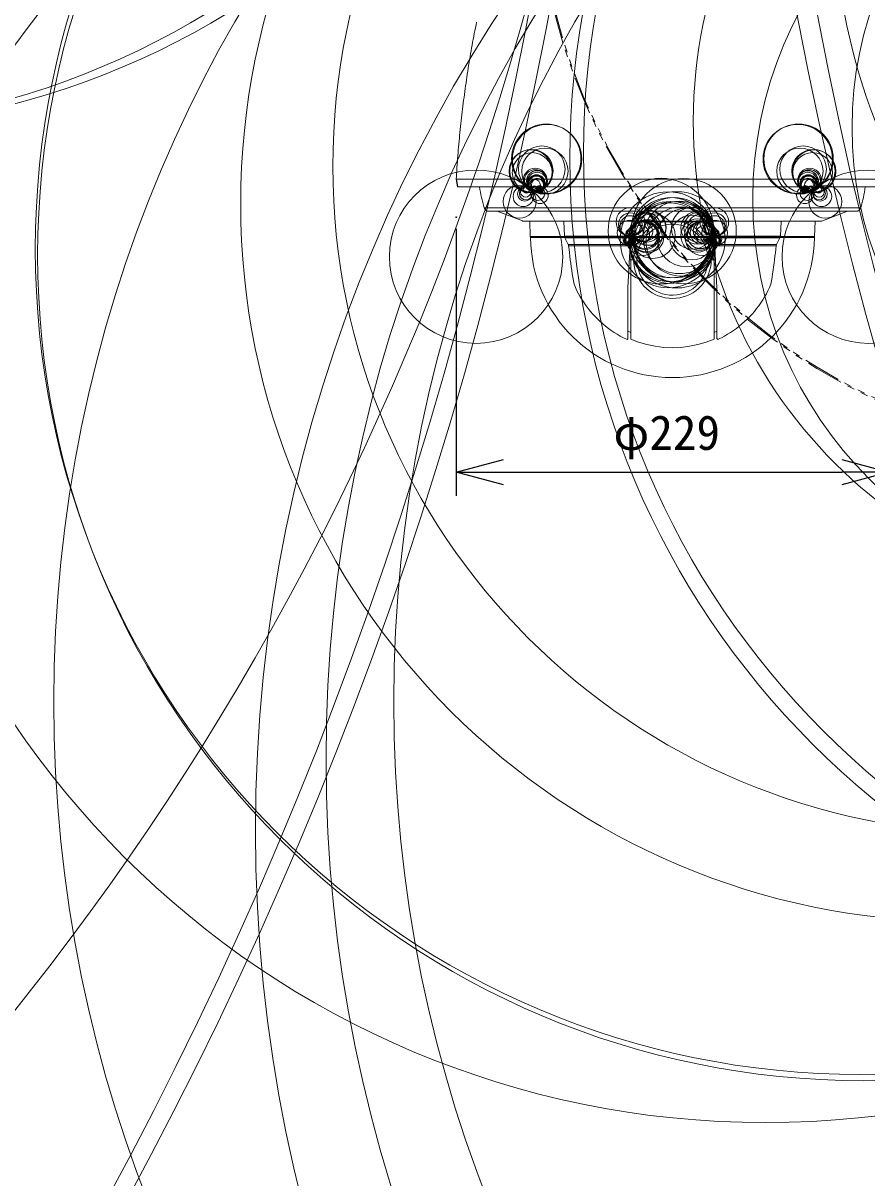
# Model space of a CAD drawing. Units: millimetres, scale not verified. Extents: x -9876 to 10121, y -1333 to 20075.
# Drawn here: x -54.1 to -9.5, y -18.6 to 42.6 of the extents above; entities that cross this region are included whole.
import ezdxf
from ezdxf.enums import TextEntityAlignment as Align

# ---------------------------------------------------------------- set-up
doc = ezdxf.new("R2010")
doc.units = ezdxf.units.MM
doc.header["$LTSCALE"] = 0.125
doc.header["$PDMODE"] = 32
doc.header["$PDSIZE"] = 0.025
doc.linetypes.add('USER1', pattern=[31.75, 15.875, -3.175, 3.175, -3.175, 3.175, -3.175])
for name, color, linetype in [('0-0_0', 7, 'Continuous'), ('0-5_SUNPO', 7, 'Continuous'), ('0-6_Defpoints', 7, 'Continuous')]:
    doc.layers.add(name, color=color, linetype=linetype)
doc.layers.add('0-4_GAIKEI', color=1, linetype='Continuous', lineweight=18)
doc.styles.add('ＭＳ ゴシック', font='')
doc.styles.get('ＭＳ ゴシック').set_extended_font_data('MS Gothic')

# ---------------------------------------------------------------- blocks, each defined once
blk = doc.blocks.new('_Open30')
at = {"layer": '0-0_0'}
blk.add_line((0, 0), (-1, 0), dxfattribs=at)
blk.add_lwpolyline([(-1, 0.26795), (0, 0), (-1, -0.26795)], dxfattribs=at)
blk = doc.blocks.new('D3')
at = {"layer": '0-5_SUNPO'}
for p, q in [((346.0168, 177.944), (361.9729, 177.944)), ((360.7229, 149.3542), (360.7229, 175.444)), ((351.8124, 146.8542), (361.9729, 146.8542))]:
    blk.add_line(p, q, dxfattribs=at)
at = {"layer": '0-6_Defpoints'}
for p in [(345.3918, 177.944), (360.7229, 177.944), (351.1874, 146.8542)]:
    blk.add_point(p, dxfattribs=at)
at = {"layer": '0-5_SUNPO', "xscale": 2.5, "yscale": 2.5}
for p, rotation in [((360.7229, 177.944), 90), ((360.7229, 146.8542), 270)]:
    blk.add_blockref('_Open30', p, dxfattribs=dict(at, rotation=rotation))
at = {"layer": '0-5_SUNPO', "style": 'ＭＳ ゴシック'}
blk.add_text('310.5', height=1.833, rotation=90, dxfattribs=at).set_placement((360.0979, 159.2741), align=Align.BOTTOM_LEFT)
blk = doc.blocks.new('D4')
at = {"layer": '0-5_SUNPO'}
for p, q in [((328.346, 154.7294), (328.346, 140.6026)), ((351.246, 154.7294), (351.246, 140.6026)), ((330.846, 141.8526), (348.746, 141.8526))]:
    blk.add_line(p, q, dxfattribs=at)
at = {"layer": '0-6_Defpoints'}
for p in [(328.346, 155.3544), (351.246, 155.3544), (351.246, 141.8526)]:
    blk.add_point(p, dxfattribs=at)
at = {"layer": '0-5_SUNPO', "xscale": 2.5, "yscale": 2.5, "rotation": 180}
blk.add_blockref('_Open30', (328.346, 141.8526), dxfattribs=at)
at = {"layer": '0-5_SUNPO', "xscale": 2.5, "yscale": 2.5}
blk.add_blockref('_Open30', (351.246, 141.8526), dxfattribs=at)
at = {"layer": '0-5_SUNPO', "style": 'ＭＳ ゴシック'}
blk.add_text('φ229', height=1.833, dxfattribs=at).set_placement((336.671, 142.4776), align=Align.BOTTOM_LEFT)

msp = doc.modelspace()

# ---------------------------------------------------------------- linework, layer by layer
at = {"layer": '0-4_GAIKEI', "color": 7}
for p, q in [((-31.111, 33.9), (-31.1892, 34.3008)), ((-31.1051, 33.9), (-31.1772, 34.3008)), ((-31.111, 33.9), (-8.3673, 33.9)), ((-29.0141, 32.6163), (-27.678, 32.0934)), ((-10.4761, 32.6163), (-11.8123, 32.0934)), ((-11.8488, 32.0865), (-27.6414, 32.0865)), ((-27.2981, 32.0865), (-27.2675, 31.2649)), ((-27.2675, 31.2649), (-27.2589, 31.2148))]:
    msp.add_line(p, q, dxfattribs=at)
at = {"layer": '0-4_GAIKEI'}
for p, q in [((-31.1892, 34.3008), (-8.2892, 34.3008)), ((-26.6707, 33.8641), (-26.6707, 33.8642)), ((-14.5197, 33.9), (-14.5207, 33.89)), ((-12.8196, 33.8641), (-12.8196, 33.8642)), ((-29.7081, 32.7953), (-9.7821, 32.7953)), ((-29.5496, 32.6163), (-9.9406, 32.6163)), ((-25.4583, 31.2866), (-25.5002, 32.0865)), ((-18.1373, 32.0465), (-21.3529, 32.0465)), ((-14.032, 31.2866), (-13.99, 32.0865)), ((-12.2228, 31.2649), (-27.2675, 31.2649)), ((-12.2313, 31.2148), (-27.2589, 31.2148)), ((-25.4583, 31.2866), (-22.0257, 31.2866)), ((-25.258, 30.8486), (-25.4374, 31.2075)), ((-22.0268, 31.2075), (-25.4374, 31.2075)), ((-22.099, 28.5528), (-21.9297, 31.7823)), ((-21.9494, 25.8347), (-21.9494, 31.4074)), ((-17.5605, 31.7823), (-17.3913, 28.5528)), ((-17.5409, 25.8347), (-17.5409, 31.4074)), ((-17.4646, 31.2866), (-14.032, 31.2866)), ((-14.0528, 31.2075), (-17.4635, 31.2075)), ((-14.2323, 30.8486), (-14.0528, 31.2075)), ((-25.258, 30.8486), (-22.0463, 30.8486)), ((-25.217, 30.5949), (-25.238, 30.781)), ((-22.053, 30.781), (-25.238, 30.781)), ((-25.1951, 30.4089), (-25.217, 30.5949)), ((-17.4439, 30.8486), (-14.2323, 30.8486)), ((-14.2522, 30.781), (-17.4373, 30.781)), ((-14.2951, 30.4089), (-14.2732, 30.5949)), ((-14.2732, 30.5949), (-14.2522, 30.781)), ((-25.1724, 30.2231), (-25.1951, 30.4089)), ((-25.1488, 30.0373), (-25.1724, 30.2231)), ((-25.1243, 29.8517), (-25.1488, 30.0373)), ((-21.8291, 30.0426), (-22.0209, 30.0426)), ((-17.4694, 30.0426), (-17.6912, 30.0426)), ((-14.3659, 29.8517), (-14.3415, 30.0373)), ((-14.3415, 30.0373), (-14.3179, 30.2231)), ((-14.3179, 30.2231), (-14.2951, 30.4089)), ((-25.099, 29.6661), (-25.1243, 29.8517)), ((-25.0728, 29.4807), (-25.099, 29.6661)), ((-25.0457, 29.2954), (-25.0728, 29.4807)), ((-14.4446, 29.2954), (-14.4175, 29.4807)), ((-14.4175, 29.4807), (-14.3913, 29.6661)), ((-14.3913, 29.6661), (-14.3659, 29.8517)), ((-25.0178, 29.1103), (-25.0457, 29.2954)), ((-24.989, 28.9252), (-25.0178, 29.1103)), ((-24.9515, 28.742), (-24.989, 28.9252)), ((-24.883, 28.5679), (-24.9515, 28.742)), ((-14.6072, 28.5679), (-14.5388, 28.742)), ((-14.5388, 28.742), (-14.5013, 28.9252)), ((-14.5013, 28.9252), (-14.4725, 29.1103)), ((-14.4725, 29.1103), (-14.4446, 29.2954)), ((-24.8016, 28.3992), (-24.883, 28.5679)), ((-24.7147, 28.2334), (-24.8016, 28.3992)), ((-24.6223, 28.0705), (-24.7147, 28.2334)), ((-22.0997, 25.8749), (-22.0997, 28.5266)), ((-17.3906, 28.5266), (-17.3906, 25.8749)), ((-14.8679, 28.0705), (-14.7756, 28.2334)), ((-14.7756, 28.2334), (-14.6886, 28.3992)), ((-14.6886, 28.3992), (-14.6072, 28.5679)), ((-24.5246, 27.9108), (-24.6223, 28.0705)), ((-24.4217, 27.7544), (-24.5246, 27.9108)), ((-24.3136, 27.6015), (-24.4217, 27.7544)), ((-24.2005, 27.4522), (-24.3136, 27.6015)), ((-15.2897, 27.4522), (-15.1767, 27.6015)), ((-15.1767, 27.6015), (-15.0686, 27.7544)), ((-15.0686, 27.7544), (-14.9657, 27.9108)), ((-14.9657, 27.9108), (-14.8679, 28.0705)), ((-24.0826, 27.3068), (-24.2005, 27.4522)), ((-23.9599, 27.1653), (-24.0826, 27.3068)), ((-23.8326, 27.028), (-23.9599, 27.1653)), ((-23.7009, 26.8949), (-23.8326, 27.028)), ((-15.7894, 26.8949), (-15.6576, 27.028)), ((-15.6576, 27.028), (-15.5303, 27.1653)), ((-15.5303, 27.1653), (-15.4076, 27.3068)), ((-15.4076, 27.3068), (-15.2897, 27.4522)), ((-23.5648, 26.7663), (-23.7009, 26.8949)), ((-23.4245, 26.6423), (-23.5648, 26.7663)), ((-23.2802, 26.5229), (-23.4245, 26.6423)), ((-23.1321, 26.4084), (-23.2802, 26.5229)), ((-22.9802, 26.2989), (-23.1321, 26.4084)), ((-22.8248, 26.1945), (-22.9802, 26.2989)), ((-16.6655, 26.1945), (-16.5101, 26.2989)), ((-16.5101, 26.2989), (-16.3582, 26.4084)), ((-16.3582, 26.4084), (-16.21, 26.5229)), ((-16.21, 26.5229), (-16.0657, 26.6423)), ((-16.0657, 26.6423), (-15.9255, 26.7663)), ((-15.9255, 26.7663), (-15.7894, 26.8949)), ((-22.666, 26.0952), (-22.8248, 26.1945)), ((-22.504, 26.0013), (-22.666, 26.0952)), ((-22.3391, 25.9127), (-22.504, 26.0013)), ((-22.1712, 25.8297), (-22.3391, 25.9127)), ((-21.9494, 26.1852), (-22.0997, 26.2603)), ((-21.9494, 25.8345), (-21.5319, 25.6756)), ((-21.5319, 25.6756), (-21.0954, 25.5484)), ((-17.959, 25.6754), (-17.5409, 25.8345)), ((-17.3906, 26.2603), (-17.5409, 26.1852)), ((-17.319, 25.8297), (-17.1512, 25.9127)), ((-17.1512, 25.9127), (-16.9862, 26.0013)), ((-16.9862, 26.0013), (-16.8242, 26.0952)), ((-16.8242, 26.0952), (-16.6655, 26.1945)), ((-21.0954, 25.5484), (-20.6503, 25.4571)), ((-20.6503, 25.4571), (-20.1994, 25.402)), ((-20.1994, 25.402), (-19.7455, 25.3836)), ((-19.7455, 25.3836), (-19.2916, 25.402)), ((-19.2916, 25.402), (-18.8406, 25.457)), ((-18.8406, 25.457), (-18.3955, 25.5483)), ((-18.3955, 25.5483), (-17.959, 25.6754))]:
    msp.add_line(p, q, dxfattribs=at)
at = {"layer": '0-4_GAIKEI', "color": 7}
for points in [[(-30.5283, 40.327), (-30.5036, 40.4805), (-30.4784, 40.634), (-30.4528, 40.7874), (-30.4268, 40.9408), (-30.4002, 41.094), (-30.3733, 41.2472), (-30.3458, 41.4004), (-30.3179, 41.5534), (-30.2895, 41.7064), (-30.2605, 41.8592), (-30.2311, 42.012), (-30.2012, 42.1648), (-30.1707, 42.3174), (-30.1397, 42.4699), (-30.1082, 42.6223)], [(-31.1892, 34.3008), (-31.1799, 34.456), (-31.1701, 34.6112), (-31.16, 34.7664), (-31.1494, 34.9215), (-31.1384, 35.0766), (-31.127, 35.2317), (-31.1151, 35.3867), (-31.1029, 35.5417), (-31.0902, 35.6967), (-31.0772, 35.8517), (-31.0637, 36.0066), (-31.0498, 36.1615), (-31.0356, 36.3163), (-31.0209, 36.4711), (-31.0058, 36.6259), (-30.9903, 36.7806), (-30.9745, 36.9353), (-30.9582, 37.0899), (-30.9415, 37.2445), (-30.9245, 37.3991), (-30.907, 37.5536), (-30.8892, 37.7081), (-30.871, 37.8625), (-30.8524, 38.0169), (-30.8334, 38.1713), (-30.8141, 38.3256), (-30.7944, 38.4798), (-30.7743, 38.6341), (-30.7538, 38.7882), (-30.7329, 38.9423), (-30.7117, 39.0964), (-30.6901, 39.2504), (-30.6682, 39.4044), (-30.6458, 39.5583), (-30.6231, 39.7121), (-30.6, 39.8659), (-30.5765, 40.0197), (-30.5526, 40.1734), (-30.5283, 40.327)], [(-12.1921, 32.0865), (-12.2228, 31.2649), (-12.2313, 31.2148)]]:
    msp.add_lwpolyline(points, dxfattribs=at)
at = {"layer": '0-4_GAIKEI'}
for centre, radius in [((-238.688, 82.8849), 215.0153), ((-237.6149, 82.8661), 215.0153), ((195.486, 82.8195), 212.3644), ((196.5591, 82.8382), 212.3644), ((-170.1824, 82.6111), 147.9619), ((26.4303, 79.7803), 43.2814), ((27.5035, 79.799), 43.2814), ((-66.6006, 79.792), 42.9001), ((-65.5275, 79.7732), 42.9001), ((-25.7546, 30.5292), 59.0879), ((-14.815, 32.3581), 47.9967), ((19.7665, -57.5497), 136.7235), ((36.7825, -65.5962), 144.7701), ((19.3052, -12.371), 91.3511), ((19.8367, 6.6395), 72.3237), ((37.339, -0.1671), 79.1472), ((37.4909, 3.6083), 75.5619), ((37.8367, 6.6395), 72.3237), ((18.6173, 35.3761), 43.7906), ((18.8322, 35.6991), 43.2786), ((19.2868, 48.5467), 30.413), ((27.1422, -627.0671), 705.8096), ((30.9871, -270.6625), 349.3842), ((30.1873, -320.4278), 398.5536), ((30.812, -287.6761), 365.7985), ((-9.7675, 30.6014), 43.6934), ((-9.6375, 30.2778), 43.699), ((-4.5937, 32.9998), 37.9995), ((-2.4045, 34.9805), 35.3121), ((6.9827, 37.3773), 25.624), ((-28.8798, -84.1624), 144.6831), ((9.2625, 37.0341), 19.5026), ((5.4714, 33.274), 20.9628), ((-26.4223, 35.3865), 1.8349), ((-26.3767, 35.3663), 1.8349), ((-13.1136, 35.3663), 1.8349), ((-13.0679, 35.3865), 1.8349), ((-27.2494, 34.7186), 1.1439), ((-27.2074, 34.7389), 1.1439), ((-27.166, 34.6576), 1.0531), ((-26.6582, 34.8315), 1.2321), ((-26.4919, 34.7256), 1.2226), ((-12.9984, 34.7256), 1.2226), ((-12.8321, 34.8315), 1.2321), ((-12.2829, 34.7389), 1.1439), ((-12.2409, 34.7186), 1.1439), ((-12.3242, 34.6576), 1.0531), ((-27.0087, 34.2574), 0.6237), ((-12.4815, 34.2574), 0.6237), ((-30.1354, 30.2001), 4.5873), ((-26.9947, 34.2203), 0.5835), ((-26.9191, 34.2017), 0.5502), ((-26.914, 34.2021), 0.5528), ((-26.9079, 34.1556), 0.5115), ((-26.9632, 34.0913), 0.4323), ((-26.9372, 34.091), 0.4436), ((-26.9338, 34.0746), 0.4261), ((-26.9401, 34.0587), 0.4095), ((-26.9167, 34.0852), 0.4285), ((-27.0335, 33.9822), 0.3026), ((-26.9161, 34.0002), 0.3498), ((-26.8755, 33.996), 0.3303), ((-20.3479, 31.5537), 2.7967), ((-19.1514, 31.5548), 2.7877), ((-9.3548, 30.2001), 4.5873), ((-12.5762, 34.2021), 0.5528), ((-12.5712, 34.2017), 0.5502), ((-12.5823, 34.1556), 0.5115), ((-12.4956, 34.2203), 0.5835), ((-12.5736, 34.0852), 0.4285), ((-12.553, 34.0911), 0.4436), ((-12.5565, 34.0746), 0.4261), ((-12.5501, 34.0587), 0.4095), ((-12.5271, 34.0913), 0.4323), ((-12.6147, 33.996), 0.3303), ((-12.5742, 34.0002), 0.3498), ((-12.4567, 33.9822), 0.3026), ((-27.8339, 33.1179), 0.8711), ((-27.638, 33.3896), 0.5362), ((-27.5586, 33.5216), 0.3821), ((-27.5025, 33.5506), 0.3401), ((-27.5109, 33.624), 0.2692), ((-27.4834, 33.7284), 0.1612), ((-26.874, 33.5602), 0.3764), ((-27.0637, 33.8109), 0.134), ((-26.7537, 33.4513), 0.4407), ((-27.0688, 33.7922), 0.1148), ((-27.1021, 33.7245), 0.0394), ((-26.7756, 33.8319), 0.1382), ((-26.8029, 33.7833), 0.1067), ((-26.7996, 33.785), 0.1067), ((-26.7596, 33.7655), 0.1434), ((-26.7225, 33.7374), 0.1528), ((-26.7523, 33.8203), 0.1122), ((-26.7371, 33.7744), 0.1222), ((-26.7305, 33.8173), 0.0902), ((-26.7146, 33.7921), 0.0976), ((-26.7677, 33.7174), 0.032), ((-26.714, 33.8153), 0.0752), ((-26.7095, 33.8185), 0.0707), ((-26.709, 33.8213), 0.0683), ((-26.7052, 33.8347), 0.0539), ((-26.6984, 33.8295), 0.0548), ((-19.9733, 31.0982), 2.5384), ((-19.5084, 31.0948), 2.5476), ((-12.7366, 33.4513), 0.4407), ((-12.6163, 33.5602), 0.3764), ((-12.7678, 33.7374), 0.1528), ((-12.7532, 33.7744), 0.1222), ((-12.7307, 33.7656), 0.1434), ((-12.7756, 33.7921), 0.0976), ((-12.7146, 33.8319), 0.1382), ((-12.7763, 33.8153), 0.0752), ((-12.7808, 33.8185), 0.0707), ((-12.7379, 33.8203), 0.1122), ((-12.7597, 33.8173), 0.0902), ((-12.7812, 33.8213), 0.0683), ((-12.7919, 33.8295), 0.0548), ((-12.7851, 33.8347), 0.0539), ((-12.6907, 33.785), 0.1067), ((-12.6874, 33.7833), 0.1067), ((-12.7226, 33.7174), 0.032), ((-12.4266, 33.8109), 0.134), ((-12.4215, 33.7922), 0.1148), ((-11.6564, 33.1179), 0.8711), ((-12.3882, 33.7245), 0.0394), ((-11.8523, 33.3896), 0.5362), ((-11.9877, 33.5506), 0.3401), ((-11.9316, 33.5216), 0.3821), ((-11.9793, 33.624), 0.2692), ((-12.0069, 33.7284), 0.1612), ((-11.9858, 33.9986), 0.109), ((-11.9425, 33.9685), 0.1001), ((-11.9927, 33.9349), 0.0449), ((-11.9744, 33.9374), 0.0554), ((-11.9949, 33.9197), 0.0296), ((-11.9926, 33.9189), 0.0296), ((-11.9938, 33.9166), 0.027), ((-11.9969, 33.9099), 0.0196), ((-19.8807, 30.9187), 2.1315), ((-19.8649, 30.9976), 2.1264), ((-19.8312, 31.2063), 2.1264), ((-19.6591, 31.2063), 2.1264), ((-19.6254, 30.9976), 2.1264), ((-19.3802, 31.2196), 1.9168), ((-21.9627, 32.042), 0.758), ((-21.9736, 31.9045), 0.62), ((-20.7745, 31.2886), 1.1795), ((-21.0148, 31.7157), 0.9188), ((-21.0041, 31.7329), 0.9264), ((-21.2028, 31.7575), 0.7262), ((-21.1403, 31.7539), 0.7876), ((-19.3169, 31.005), 1.8264), ((-19.0136, 31.2218), 1.5502), ((-18.6749, 31.7127), 1.1162), ((-18.4266, 31.7278), 0.8684), ((-18.3528, 31.7529), 0.7906), ((-18.2486, 31.7637), 0.6868), ((-17.5275, 32.042), 0.758), ((-17.5167, 31.9045), 0.62), ((-21.9805, 31.4581), 0.681), ((-21.9768, 31.8264), 0.5419), ((-21.3233, 31.1593), 0.8876), ((-21.0752, 31.2819), 0.8831), ((-21.1236, 31.2977), 0.8327), ((-21.2465, 31.3352), 0.7052), ((-21.4532, 31.3608), 0.497), ((-21.1973, 31.333), 0.7513), ((-21.2139, 31.3642), 0.7207), ((-21.3223, 31.5188), 0.5319), ((-21.363, 31.675), 0.3705), ((-18.704, 31.2158), 1.1795), ((-18.4207, 31.3166), 0.8831), ((-18.3246, 31.3223), 0.7842), ((-18.167, 31.1595), 0.8875), ((-18.2528, 31.3473), 0.7086), ((-18.2412, 31.3199), 0.7052), ((-18.2004, 31.4599), 0.5988), ((-18.1535, 31.559), 0.4893), ((-18.037, 31.3604), 0.497), ((-18.1256, 31.6891), 0.3563), ((-17.5098, 31.4581), 0.681), ((-17.5134, 31.8264), 0.5419), ((-22.0148, 31.1173), 0.3385), ((-22.0182, 31.0612), 0.2823), ((-22.0154, 31.0403), 0.2615), ((-22.025, 31.0079), 0.2301), ((-22.0009, 31.0686), 0.2247), ((-21.9827, 31.4316), 0.2284), ((-21.9755, 31.4335), 0.149), ((-22.0051, 31.3084), 0.1033), ((-22.0044, 31.2999), 0.0949), ((-22.0057, 31.2904), 0.0853), ((-22.0227, 31.2409), 0.0653), ((-22.0024, 31.282), 0.0768), ((-21.9945, 31.2569), 0.0505), ((-21.9904, 31.2331), 0.0321), ((-21.9851, 31.2397), 0.0309), ((-21.9639, 31.3196), 0.0346), ((-21.967, 31.3069), 0.0232), ((-21.9743, 31.2282), 0.0153), ((-21.9732, 31.228), 0.0143), ((-21.9624, 31.2973), 0.0126), ((-21.9603, 31.2922), 0.007), ((-17.4755, 31.1173), 0.3385), ((-17.472, 31.0612), 0.2823), ((-17.4749, 31.0403), 0.2615), ((-17.5076, 31.4316), 0.2284), ((-17.4893, 31.0686), 0.2247), ((-17.4653, 31.0077), 0.2299), ((-17.5147, 31.4335), 0.149), ((-17.4851, 31.3084), 0.1033), ((-17.4859, 31.2999), 0.0949), ((-17.4845, 31.2904), 0.0853), ((-17.4879, 31.282), 0.0768), ((-17.5264, 31.3196), 0.0346), ((-17.5233, 31.3069), 0.0232), ((-17.4958, 31.2569), 0.0505), ((-17.5279, 31.2973), 0.0126), ((-17.5299, 31.2922), 0.007), ((-17.5052, 31.2397), 0.0309), ((-17.4675, 31.2409), 0.0653), ((-17.4999, 31.2331), 0.0321), ((-17.516, 31.2282), 0.0153), ((-17.517, 31.228), 0.0143), ((-22.024, 30.9489), 0.1029), ((-22.0075, 30.8881), 0.1091), ((-22.0427, 30.8823), 0.0665), ((-22.0247, 30.9299), 0.0839), ((-22.0059, 30.8716), 0.0925), ((-22.0213, 30.923), 0.0769), ((-22.0135, 30.8981), 0.0508), ((-22.0098, 30.8743), 0.0327), ((-22.0042, 30.8809), 0.0312), ((-21.9977, 30.7986), 0.0215), ((-21.9934, 30.8693), 0.0155), ((-21.9922, 30.8691), 0.0144), ((-21.9909, 30.7913), 0.0115), ((-21.9886, 30.7908), 0.00994), ((-21.9873, 30.7867), 0.0057), ((-17.4827, 30.8881), 0.1091), ((-17.4843, 30.8716), 0.0925), ((-17.4663, 30.9489), 0.1029), ((-17.4655, 30.9299), 0.0839), ((-17.4689, 30.923), 0.0769), ((-17.4767, 30.8981), 0.0508), ((-17.4861, 30.8809), 0.0312), ((-17.4476, 30.8823), 0.0665), ((-17.4926, 30.7986), 0.0215), ((-17.4805, 30.8743), 0.0327), ((-17.4969, 30.8693), 0.0155), ((-17.4981, 30.8691), 0.0144), ((-17.5017, 30.7908), 0.00994), ((-17.4994, 30.7913), 0.0115), ((-17.5029, 30.7867), 0.0057)]:
    msp.add_circle(centre, radius, dxfattribs=at)
at = {"layer": '0-4_GAIKEI', "linetype": 'USER1'}
for centre, radius in [((3.8146, 50.5392), 30.7021), ((3.7824, 50.5293), 30.6158)]:
    msp.add_circle(centre, radius, dxfattribs=at)
at = {"layer": '0-4_GAIKEI', "color": 7}
for centre, radius, start, end in [((-22.0226, 35.0712), 8.0154, 188.40392, 196.49547), ((-17.4677, 35.0712), 8.0154, 343.50453, 351.59608), ((-29.4199, 32.8806), 0.3006, 196.49547, 238.81242), ((-29.5496, 32.6664), 0.0501, 238.81242, 270), ((-9.9406, 32.6664), 0.0501, 270, 301.18758), ((-10.0703, 32.8806), 0.3006, 301.18758, 343.50453), ((-27.6414, 32.1867), 0.1002, 248.62938, 270), ((-11.8488, 32.1867), 0.1002, 270, 291.37062), ((-19.7451, 31.315), 7.5145, 180.76397, 359.23603)]:
    msp.add_arc(centre, radius, start, end, dxfattribs=at)
at = {"layer": '0-4_GAIKEI'}
for centre, radius, start, end in [((-19.7451, 30.0426), 2.0539, 101.96196, 78.03856), ((-19.7451, 30.0426), 1.8786, 271.07225, 271.06958), ((-25.2582, 31.2971), 0.2004, 183, 206.56505), ((-14.2321, 31.2971), 0.2004, 333.43495, 357), ((-25.4372, 30.759), 0.2004, 6.30554, 26.56505), ((-14.0531, 30.759), 0.2004, 153.43495, 173.69446), ((-21.5987, 28.5266), 0.501, 177.00002, 180.00001), ((-17.8916, 28.5266), 0.501, 0.00001, 3.00001), ((-22.1498, 25.8749), 0.0501, 244.62218, 0), ((-17.3405, 25.8749), 0.0501, 180, 295.37782)]:
    msp.add_arc(centre, radius, start, end, dxfattribs=at)

# ---------------------------------------------------------------- block references
at = {"layer": '0-5_SUNPO'}
for name in ['D3', 'D4']:
    msp.add_blockref(name, (-359.5352, -123.0536), dxfattribs=at)

doc.saveas('drawing.dxf')
